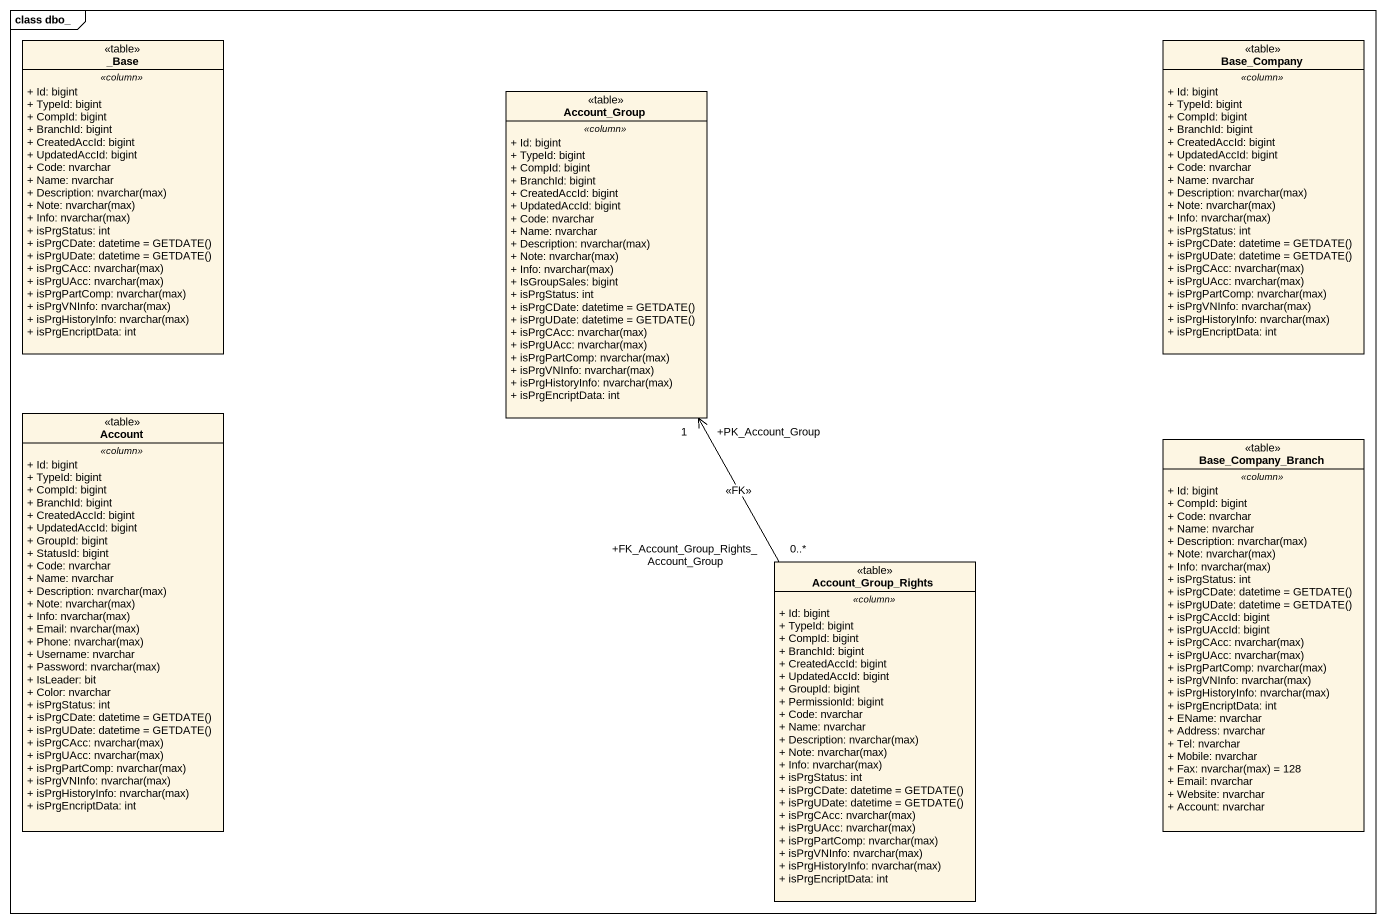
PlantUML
@startuml
mainframe class dbo_
hide circle
hide empty members
skinparam classAttributeIconSize 0
class "_Base" as Base <<table>> {
  .. <<column>> ..
  + Id: bigint
  + TypeId: bigint
  + CompId: bigint
  + BranchId: bigint
  + CreatedAccId: bigint
  + UpdatedAccId: bigint
  + Code: nvarchar
  + Name: nvarchar
  {field} + Description: nvarchar(max)
  {field} + Note: nvarchar(max)
  {field} + Info: nvarchar(max)
  + isPrgStatus: int
  {field} + isPrgCDate: datetime = GETDATE()
  {field} + isPrgUDate: datetime = GETDATE()
  {field} + isPrgCAcc: nvarchar(max)
  {field} + isPrgUAcc: nvarchar(max)
  {field} + isPrgPartComp: nvarchar(max)
  {field} + isPrgVNInfo: nvarchar(max)
  {field} + isPrgHistoryInfo: nvarchar(max)
  + isPrgEncriptData: int
}
class Base_Company <<table>> {
  .. <<column>> ..
  + Id: bigint
  + TypeId: bigint
  + CompId: bigint
  + BranchId: bigint
  + CreatedAccId: bigint
  + UpdatedAccId: bigint
  + Code: nvarchar
  + Name: nvarchar
  {field} + Description: nvarchar(max)
  {field} + Note: nvarchar(max)
  {field} + Info: nvarchar(max)
  + isPrgStatus: int
  {field} + isPrgCDate: datetime = GETDATE()
  {field} + isPrgUDate: datetime = GETDATE()
  {field} + isPrgCAcc: nvarchar(max)
  {field} + isPrgUAcc: nvarchar(max)
  {field} + isPrgPartComp: nvarchar(max)
  {field} + isPrgVNInfo: nvarchar(max)
  {field} + isPrgHistoryInfo: nvarchar(max)
  + isPrgEncriptData: int
}
class Account_Group <<table>> {
  .. <<column>> ..
  + Id: bigint
  + TypeId: bigint
  + CompId: bigint
  + BranchId: bigint
  + CreatedAccId: bigint
  + UpdatedAccId: bigint
  + Code: nvarchar
  + Name: nvarchar
  {field} + Description: nvarchar(max)
  {field} + Note: nvarchar(max)
  {field} + Info: nvarchar(max)
  + IsGroupSales: bigint
  + isPrgStatus: int
  {field} + isPrgCDate: datetime = GETDATE()
  {field} + isPrgUDate: datetime = GETDATE()
  {field} + isPrgCAcc: nvarchar(max)
  {field} + isPrgUAcc: nvarchar(max)
  {field} + isPrgPartComp: nvarchar(max)
  {field} + isPrgVNInfo: nvarchar(max)
  {field} + isPrgHistoryInfo: nvarchar(max)
  + isPrgEncriptData: int
}
class Account <<table>> {
  .. <<column>> ..
  + Id: bigint
  + TypeId: bigint
  + CompId: bigint
  + BranchId: bigint
  + CreatedAccId: bigint
  + UpdatedAccId: bigint
  + GroupId: bigint
  + StatusId: bigint
  + Code: nvarchar
  + Name: nvarchar
  {field} + Description: nvarchar(max)
  {field} + Note: nvarchar(max)
  {field} + Info: nvarchar(max)
  {field} + Email: nvarchar(max)
  {field} + Phone: nvarchar(max)
  + Username: nvarchar
  {field} + Password: nvarchar(max)
  + IsLeader: bit
  + Color: nvarchar
  + isPrgStatus: int
  {field} + isPrgCDate: datetime = GETDATE()
  {field} + isPrgUDate: datetime = GETDATE()
  {field} + isPrgCAcc: nvarchar(max)
  {field} + isPrgUAcc: nvarchar(max)
  {field} + isPrgPartComp: nvarchar(max)
  {field} + isPrgVNInfo: nvarchar(max)
  {field} + isPrgHistoryInfo: nvarchar(max)
  + isPrgEncriptData: int
}
class Base_Company_Branch <<table>> {
  .. <<column>> ..
  + Id: bigint
  + CompId: bigint
  + Code: nvarchar
  + Name: nvarchar
  {field} + Description: nvarchar(max)
  {field} + Note: nvarchar(max)
  {field} + Info: nvarchar(max)
  + isPrgStatus: int
  {field} + isPrgCDate: datetime = GETDATE()
  {field} + isPrgUDate: datetime = GETDATE()
  + isPrgCAccId: bigint
  + isPrgUAccId: bigint
  {field} + isPrgCAcc: nvarchar(max)
  {field} + isPrgUAcc: nvarchar(max)
  {field} + isPrgPartComp: nvarchar(max)
  {field} + isPrgVNInfo: nvarchar(max)
  {field} + isPrgHistoryInfo: nvarchar(max)
  + isPrgEncriptData: int
  + EName: nvarchar
  + Address: nvarchar
  + Tel: nvarchar
  + Mobile: nvarchar
  {field} + Fax: nvarchar(max) = 128
  + Email: nvarchar
  + Website: nvarchar
  + Account: nvarchar
}
class Account_Group_Rights <<table>> {
  .. <<column>> ..
  + Id: bigint
  + TypeId: bigint
  + CompId: bigint
  + BranchId: bigint
  + CreatedAccId: bigint
  + UpdatedAccId: bigint
  + GroupId: bigint
  + PermissionId: bigint
  + Code: nvarchar
  + Name: nvarchar
  {field} + Description: nvarchar(max)
  {field} + Note: nvarchar(max)
  {field} + Info: nvarchar(max)
  + isPrgStatus: int
  {field} + isPrgCDate: datetime = GETDATE()
  {field} + isPrgUDate: datetime = GETDATE()
  {field} + isPrgCAcc: nvarchar(max)
  {field} + isPrgUAcc: nvarchar(max)
  {field} + isPrgPartComp: nvarchar(max)
  {field} + isPrgVNInfo: nvarchar(max)
  {field} + isPrgHistoryInfo: nvarchar(max)
  + isPrgEncriptData: int
}
Account_Group_Rights "+FK_Account_Group_Rights_Account_Group\n0..*" -up-> "+PK_Account_Group\n1" Account_Group : <<FK>>
@enduml
